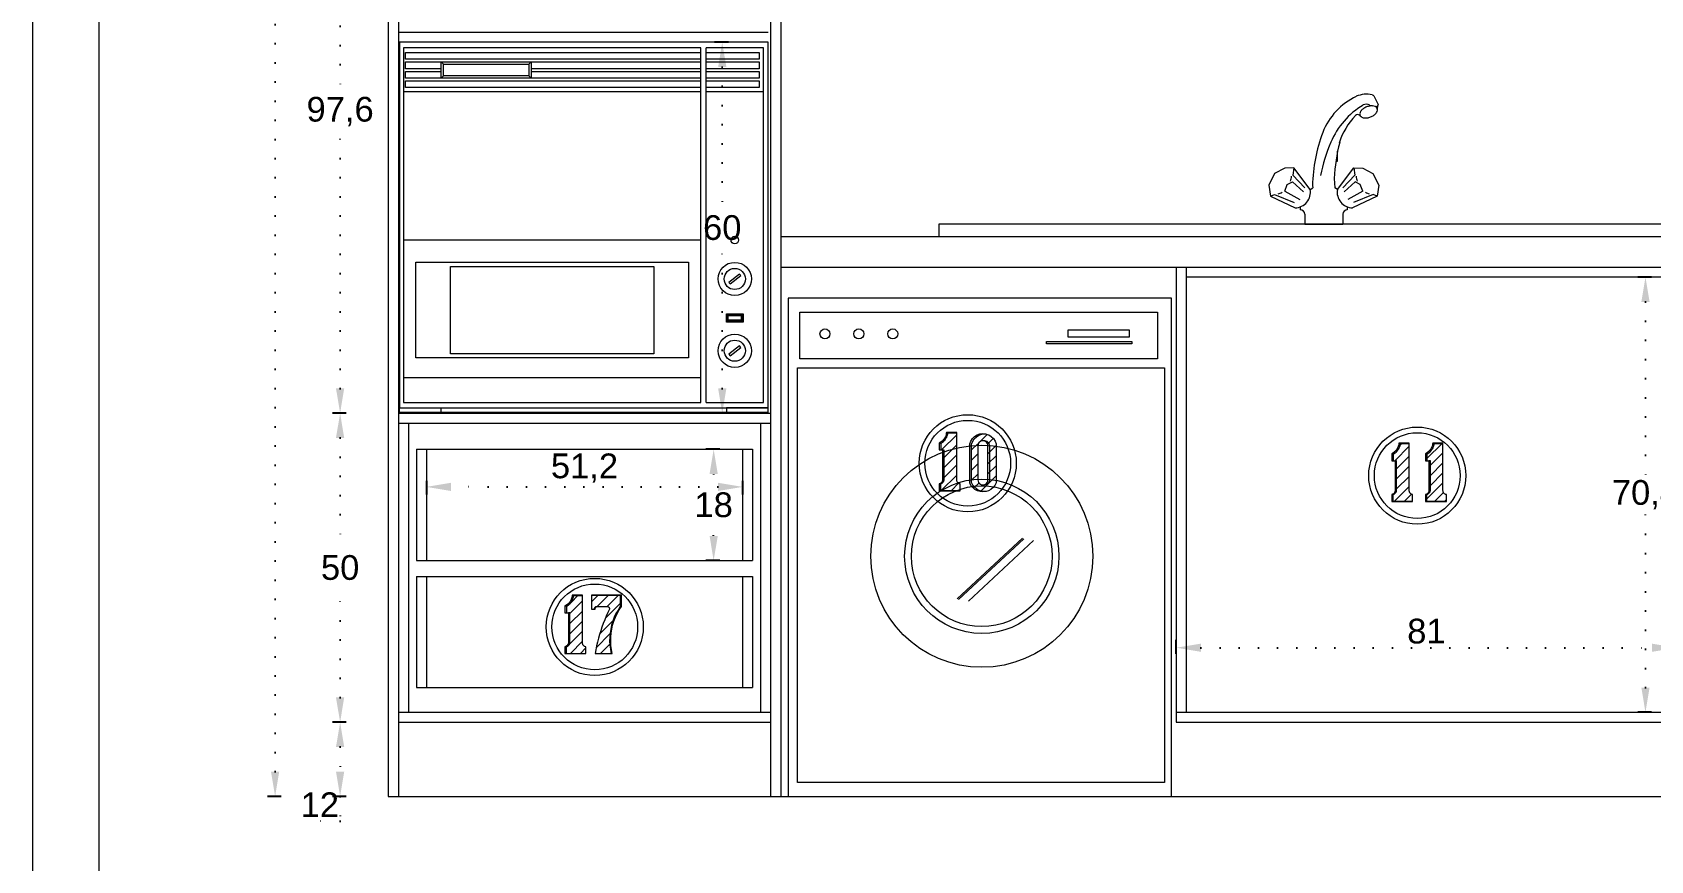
# Model space of a CAD drawing. Header units: inches. Extents: x 352 to 11605, y -941 to 2503.
# Drawn here: x 7624.1 to 7886.1, y 137.1 to 271.1 of the extents above; entities that cross this region are included whole.
import ezdxf

# ---------------------------------------------------------------- set-up
doc = ezdxf.new("R2010")
doc.units = ezdxf.units.IN
doc.header["$MEASUREMENT"] = 0
doc.linetypes.add('ACAD_ISO07W100', pattern=[3, 0, -3])
doc.layers.add('LAYER5', color=132, linetype='Continuous')
doc.styles.get("Standard").update_dxf_attribs({"font": 'arial.ttf'})
doc.dimstyles.new('ISO-25', dxfattribs={"dimtxt": 4, "dimasz": 4, "dimexe": 1.25, "dimexo": 0.625, "dimtad": 1, "dimtih": 1, "dimtoh": 1, "dimdec": 1, "dimtxsty": 'Standard', "dimcen": 2.5, "dimadec": 0, "dimazin": 0, "dimtfac": 1, "dimtdec": 1, "dimtmove": 0, "dimatfit": 3, "dimfxl": 1, "dimfxlon": 1, "dimarcsym": 0})
pattern_1 = [(45, (7188.9441, 747.2452), (-0.8148213, 0.8148213), [])]
pattern_2 = [(45, (7278.6672, 745.5633), (-0.8148213, 0.8148213), [])]
pattern_3 = [(45, (6984.063, 745.5312), (-0.8148213, 0.8148213), [])]

# ---------------------------------------------------------------- blocks, each defined once
blk = doc.blocks.new('*D214')
at = {"color": 0, "lineweight": -2, "transparency": 16777216}
for p, q in [((7886.25, 231.46), (7884, 231.46)), ((7886.25, 161.06), (7884, 161.06))]:
    blk.add_line(p, q, dxfattribs=at)
at = {"color": 0, "linetype": 'ACAD_ISO07W100', "lineweight": -2, "transparency": 16777216}
for p, q in [((7885.25, 227.46), (7885.25, 199.29)), ((7885.25, 165.06), (7885.25, 193.24))]:
    blk.add_line(p, q, dxfattribs=at)
at = {"color": 0, "transparency": 16777216}
for points in [[(7884.59, 227.46), (7885.92, 227.46), (7885.25, 231.46)], [(7884.59, 165.06), (7885.92, 165.06), (7885.25, 161.06)]]:
    blk.add_solid(points, dxfattribs=at)
at = {"layer": 'Defpoints', "color": 0, "transparency": 16777216}
for p in [(7885.25, 231.46), (7888.69, 231.46), (7890.29, 161.06)]:
    blk.add_point(p, dxfattribs=at)
at = {"color": 0, "lineweight": 20, "transparency": 16777216, "insert": (7885.25, 196.26), "char_height": 4, "attachment_point": 5}
blk.add_mtext('70,4', dxfattribs=at)
blk = doc.blocks.new('*D215')
at = {"color": 0, "lineweight": -2, "transparency": 16777216}
for p, q in [((7809.29, 170.51), (7809.29, 172.76)), ((7890.29, 170.51), (7890.29, 172.76))]:
    blk.add_line(p, q, dxfattribs=at)
at = {"color": 0, "linetype": 'ACAD_ISO07W100', "lineweight": -2, "transparency": 16777216}
blk.add_line((7813.29, 171.51), (7886.29, 171.51), dxfattribs=at)
at = {"color": 0, "transparency": 16777216}
for points in [[(7813.29, 172.17), (7813.29, 170.84), (7809.29, 171.51)], [(7886.29, 172.17), (7886.29, 170.84), (7890.29, 171.51)]]:
    blk.add_solid(points, dxfattribs=at)
at = {"layer": 'Defpoints', "color": 0, "transparency": 16777216}
for p in [(7890.29, 171.51), (7809.29, 159.46), (7890.29, 159.46)]:
    blk.add_point(p, dxfattribs=at)
at = {"color": 0, "lineweight": 20, "transparency": 16777216, "insert": (7849.79, 174.17), "char_height": 4, "attachment_point": 5}
blk.add_mtext('81', dxfattribs=at)
blk = doc.blocks.new('*D287')
at = {"color": 0, "lineweight": -2, "transparency": 16777216}
for p, q in [((7687.89, 198.53), (7687.89, 196.28)), ((7739.09, 198.53), (7739.09, 196.28))]:
    blk.add_line(p, q, dxfattribs=at)
at = {"color": 0, "linetype": 'ACAD_ISO07W100', "lineweight": -2, "transparency": 16777216}
blk.add_line((7735.09, 197.53), (7691.89, 197.53), dxfattribs=at)
at = {"color": 0, "transparency": 16777216}
for points in [[(7691.89, 198.2), (7691.89, 196.86), (7687.89, 197.53)], [(7735.09, 198.2), (7735.09, 196.86), (7739.09, 197.53)]]:
    blk.add_solid(points, dxfattribs=at)
at = {"layer": 'Defpoints', "color": 0, "transparency": 16777216}
for p in [(7687.89, 203.61), (7739.09, 203.61), (7687.89, 197.53)]:
    blk.add_point(p, dxfattribs=at)
at = {"color": 0, "lineweight": 20, "transparency": 16777216, "insert": (7713.49, 200.56), "char_height": 4, "attachment_point": 5}
blk.add_mtext('51,2', dxfattribs=at)
blk = doc.blocks.new('*D288')
at = {"color": 0, "lineweight": -2, "transparency": 16777216}
for p, q in [((7735.4, 203.61), (7733.15, 203.61)), ((7735.4, 185.61), (7733.15, 185.61))]:
    blk.add_line(p, q, dxfattribs=at)
at = {"color": 0, "linetype": 'ACAD_ISO07W100', "lineweight": -2, "transparency": 16777216}
for p, q in [((7734.4, 199.61), (7734.4, 197.28)), ((7734.4, 189.61), (7734.4, 191.94))]:
    blk.add_line(p, q, dxfattribs=at)
at = {"color": 0, "transparency": 16777216}
for points in [[(7733.74, 199.61), (7735.07, 199.61), (7734.4, 203.61)], [(7733.74, 189.61), (7735.07, 189.61), (7734.4, 185.61)]]:
    blk.add_solid(points, dxfattribs=at)
at = {"layer": 'Defpoints', "color": 0, "transparency": 16777216}
for p in [(7734.4, 203.61), (7739.09, 203.61), (7739.09, 185.61)]:
    blk.add_point(p, dxfattribs=at)
at = {"color": 0, "lineweight": 20, "transparency": 16777216, "insert": (7734.4, 194.61), "char_height": 4, "attachment_point": 5}
blk.add_mtext('18', dxfattribs=at)
blk = doc.blocks.new('*D321')
at = {"color": 0, "lineweight": -2, "transparency": 16777216}
for p, q in [((7664.41, 418.46), (7662.16, 418.46)), ((7664.41, 147.46), (7662.16, 147.46))]:
    blk.add_line(p, q, dxfattribs=at)
at = {"color": 0, "linetype": 'ACAD_ISO07W100', "lineweight": -2, "transparency": 16777216}
for p, q in [((7663.41, 414.46), (7663.41, 285.6)), ((7663.41, 151.46), (7663.41, 280.33))]:
    blk.add_line(p, q, dxfattribs=at)
at = {"color": 0, "transparency": 16777216}
for points in [[(7662.74, 414.46), (7664.07, 414.46), (7663.41, 418.46)], [(7662.74, 151.46), (7664.07, 151.46), (7663.41, 147.46)]]:
    blk.add_solid(points, dxfattribs=at)
at = {"layer": 'Defpoints', "color": 0, "transparency": 16777216}
for p in [(7663.41, 418.46), (7681.69, 418.46), (7681.69, 147.46)]:
    blk.add_point(p, dxfattribs=at)
at = {"color": 0, "lineweight": 20, "transparency": 16777216, "insert": (7663.41, 282.96), "char_height": 4, "attachment_point": 5}
blk.add_mtext('271', dxfattribs=at)
blk = doc.blocks.new('*D322')
at = {"color": 0, "lineweight": -2, "transparency": 16777216}
for p, q in [((7674.93, 307.06), (7672.68, 307.06)), ((7674.93, 209.46), (7672.68, 209.46))]:
    blk.add_line(p, q, dxfattribs=at)
at = {"color": 0, "linetype": 'ACAD_ISO07W100', "lineweight": -2, "transparency": 16777216}
for p, q in [((7673.93, 303.06), (7673.93, 261.29)), ((7673.93, 213.46), (7673.93, 255.24))]:
    blk.add_line(p, q, dxfattribs=at)
at = {"color": 0, "transparency": 16777216}
for points in [[(7673.26, 303.06), (7674.59, 303.06), (7673.93, 307.06)], [(7673.26, 213.46), (7674.59, 213.46), (7673.93, 209.46)]]:
    blk.add_solid(points, dxfattribs=at)
at = {"layer": 'Defpoints', "color": 0, "transparency": 16777216}
for p in [(7673.93, 307.06), (7683.39, 307.06), (7683.39, 209.46)]:
    blk.add_point(p, dxfattribs=at)
at = {"color": 0, "lineweight": 20, "transparency": 16777216, "insert": (7673.93, 258.26), "char_height": 4, "attachment_point": 5}
blk.add_mtext('97,6', dxfattribs=at)
blk = doc.blocks.new('*D323')
at = {"color": 0, "lineweight": -2, "transparency": 16777216}
for p, q in [((7674.93, 209.46), (7672.68, 209.46)), ((7674.93, 159.46), (7672.68, 159.46))]:
    blk.add_line(p, q, dxfattribs=at)
at = {"color": 0, "linetype": 'ACAD_ISO07W100', "lineweight": -2, "transparency": 16777216}
for p, q in [((7673.93, 205.46), (7673.93, 187.13)), ((7673.93, 163.46), (7673.93, 181.8))]:
    blk.add_line(p, q, dxfattribs=at)
at = {"color": 0, "transparency": 16777216}
for points in [[(7673.26, 205.46), (7674.59, 205.46), (7673.93, 209.46)], [(7673.26, 163.46), (7674.59, 163.46), (7673.93, 159.46)]]:
    blk.add_solid(points, dxfattribs=at)
at = {"layer": 'Defpoints', "color": 0, "transparency": 16777216}
for p in [(7683.39, 209.46), (7673.93, 159.46), (7683.39, 159.46)]:
    blk.add_point(p, dxfattribs=at)
at = {"color": 0, "lineweight": 20, "transparency": 16777216, "insert": (7673.93, 184.46), "char_height": 4, "attachment_point": 5}
blk.add_mtext('50', dxfattribs=at)
blk = doc.blocks.new('*D324')
at = {"color": 0, "lineweight": -2, "transparency": 16777216}
for p, q in [((7674.93, 159.46), (7672.68, 159.46)), ((7674.93, 147.46), (7672.68, 147.46))]:
    blk.add_line(p, q, dxfattribs=at)
at = {"color": 0, "linetype": 'ACAD_ISO07W100', "lineweight": -2, "transparency": 16777216}
for p, q in [((7673.93, 155.46), (7673.93, 151.46)), ((7673.93, 147.46), (7673.93, 143.46)), ((7673.93, 143.46), (7667.99, 143.46))]:
    blk.add_line(p, q, dxfattribs=at)
at = {"color": 0, "transparency": 16777216}
for points in [[(7673.26, 155.46), (7674.59, 155.46), (7673.93, 159.46)], [(7673.26, 151.46), (7674.59, 151.46), (7673.93, 147.46)]]:
    blk.add_solid(points, dxfattribs=at)
at = {"layer": 'Defpoints', "color": 0, "transparency": 16777216}
for p in [(7683.39, 159.46), (7673.93, 147.46), (7683.39, 147.46)]:
    blk.add_point(p, dxfattribs=at)
at = {"color": 0, "lineweight": 20, "transparency": 16777216, "insert": (7670.64, 146.1), "char_height": 4, "attachment_point": 5}
blk.add_mtext('12', dxfattribs=at)
blk = doc.blocks.new('*D455')
at = {"color": 0, "lineweight": -2, "transparency": 16777216}
for p, q in [((7736.79, 269.46), (7734.54, 269.46)), ((7736.79, 209.46), (7734.54, 209.46))]:
    blk.add_line(p, q, dxfattribs=at)
at = {"color": 0, "linetype": 'ACAD_ISO07W100', "lineweight": -2, "transparency": 16777216}
for p, q in [((7735.79, 265.46), (7735.79, 242.13)), ((7735.79, 213.46), (7735.79, 236.8))]:
    blk.add_line(p, q, dxfattribs=at)
at = {"color": 0, "transparency": 16777216}
for points in [[(7735.13, 265.46), (7736.46, 265.46), (7735.79, 269.46)], [(7735.13, 213.46), (7736.46, 213.46), (7735.79, 209.46)]]:
    blk.add_solid(points, dxfattribs=at)
at = {"layer": 'Defpoints', "color": 0, "transparency": 16777216}
for p in [(7743.24, 269.46), (7735.79, 209.46), (7743.39, 209.46)]:
    blk.add_point(p, dxfattribs=at)
at = {"color": 0, "lineweight": 20, "transparency": 16777216, "insert": (7735.79, 239.46), "char_height": 4, "attachment_point": 5}
blk.add_mtext('60', dxfattribs=at)

msp = doc.modelspace()

# ---------------------------------------------------------------- hatches: boundary and pattern name
at = {"lineweight": 20}
h = msp.add_hatch(dxfattribs=at)
h.set_pattern_fill('ANSI31', color=256, scale=9.218651)
h.set_pattern_definition(pattern_1)
h.paths.add_polyline_path([(7774.16, 198.05), (7774.09, 198.08), (7774.02, 198.12), (7773.96, 198.17), (7773.91, 198.23), (7773.86, 198.29), (7773.82, 198.35), (7773.79, 198.43), (7773.77, 198.5), (7773.75, 198.57), (7773.75, 198.65), (7773.75, 206.29), (7772.31, 206.29), (7772.29, 206.11), (7772.26, 205.94), (7772.21, 205.77), (7772.14, 205.6), (7772.06, 205.44), (7771.96, 205.28), (7771.86, 205.14), (7771.74, 205.01), (7771.61, 204.88), (7771.47, 204.77), (7771.32, 204.67), (7771.16, 204.59), (7771.16, 203.5), (7771.47, 203.5), (7771.71, 203.49), (7771.71, 198.68), (7771.7, 198.61), (7771.68, 198.54), (7771.65, 198.46), (7771.62, 198.4), (7771.58, 198.33), (7771.54, 198.27), (7771.48, 198.22), (7771.43, 198.17), (7771.37, 198.13), (7771.3, 198.09), (7771.23, 198.07), (7771.16, 198.05), (7771.16, 196.95), (7774.3, 196.95), (7774.3, 198.01), (7774.23, 198.03)])
h = msp.add_hatch(dxfattribs=at)
h.set_pattern_fill('ANSI31', color=256, scale=9.218651)
h.set_pattern_definition(pattern_1)
h.paths.add_polyline_path([(7776.17, 204.46), (7776.17, 198.23), (7776.37, 197.82), (7776.65, 197.46), (7777, 197.16), (7777.4, 196.94), (7777.83, 196.81), (7778.28, 196.76), (7778.53, 196.78), (7778.89, 196.9), (7779.29, 197.12), (7779.64, 197.42), (7779.92, 197.78), (7780.13, 198.2), (7780.13, 204.49), (7779.96, 204.94), (7779.69, 205.35), (7779.35, 205.68), (7778.93, 205.94), (7778.53, 206.08), (7778.28, 206.11), (7777.81, 206.05), (7777.35, 205.9), (7776.94, 205.64), (7776.6, 205.31), (7776.34, 204.91)])
h.paths.add_polyline_path([(7778.81, 198.26), (7778.11, 197.73), (7777.25, 198.08), (7777.17, 198.66), (7777.17, 204.57), (7777.87, 205.11), (7778.19, 204.98), (7778.56, 204.93), (7778.81, 204.32)], flags=16)
h = msp.add_hatch(dxfattribs=at)
h.set_pattern_fill('ANSI31', color=256, scale=9.218651)
h.set_pattern_definition(pattern_2)
h.paths.add_polyline_path([(7847.41, 196.32), (7847.35, 196.35), (7847.28, 196.4), (7847.22, 196.44), (7847.17, 196.5), (7847.12, 196.56), (7847.08, 196.63), (7847.05, 196.7), (7847.03, 196.77), (7847.01, 196.85), (7847.01, 196.92), (7847.01, 204.56), (7845.57, 204.56), (7845.55, 204.39), (7845.52, 204.21), (7845.46, 204.04), (7845.4, 203.87), (7845.32, 203.71), (7845.22, 203.56), (7845.12, 203.41), (7845, 203.28), (7844.87, 203.15), (7844.73, 203.04), (7844.58, 202.94), (7844.42, 202.86), (7844.42, 201.77), (7844.73, 201.77), (7844.97, 201.76), (7844.97, 196.95), (7844.96, 196.88), (7844.94, 196.81), (7844.91, 196.74), (7844.88, 196.67), (7844.84, 196.61), (7844.8, 196.55), (7844.74, 196.49), (7844.69, 196.44), (7844.63, 196.4), (7844.56, 196.37), (7844.49, 196.34), (7844.42, 196.32), (7844.42, 195.22), (7847.56, 195.22), (7847.56, 196.28), (7847.49, 196.3)])
h = msp.add_hatch(dxfattribs=at)
h.set_pattern_fill('ANSI31', color=256, scale=9.218651)
h.set_pattern_definition(pattern_2)
h.paths.add_polyline_path([(7852.88, 196.32), (7852.81, 196.35), (7852.74, 196.4), (7852.68, 196.44), (7852.63, 196.5), (7852.58, 196.56), (7852.54, 196.63), (7852.51, 196.7), (7852.49, 196.77), (7852.48, 196.85), (7852.47, 196.92), (7852.47, 204.56), (7851.04, 204.56), (7851.02, 204.39), (7850.98, 204.21), (7850.93, 204.04), (7850.86, 203.87), (7850.78, 203.71), (7850.69, 203.56), (7850.58, 203.41), (7850.46, 203.28), (7850.33, 203.15), (7850.19, 203.04), (7850.04, 202.94), (7849.88, 202.86), (7849.88, 201.77), (7850.19, 201.77), (7850.43, 201.76), (7850.43, 196.95), (7850.42, 196.88), (7850.4, 196.81), (7850.38, 196.74), (7850.35, 196.67), (7850.31, 196.61), (7850.26, 196.55), (7850.21, 196.49), (7850.15, 196.44), (7850.09, 196.4), (7850.02, 196.37), (7849.95, 196.34), (7849.88, 196.32), (7849.88, 195.22), (7853.03, 195.22), (7853.03, 196.28), (7852.95, 196.3)])
h = msp.add_hatch(dxfattribs=at)
h.set_pattern_fill('ANSI31', color=256, scale=9.218651)
h.set_pattern_definition(pattern_3)
h.paths.add_polyline_path([(7713.57, 171.7), (7713.5, 171.73), (7713.44, 171.77), (7713.38, 171.82), (7713.32, 171.88), (7713.28, 171.94), (7713.24, 172), (7713.21, 172.08), (7713.18, 172.15), (7713.17, 172.22), (7713.17, 172.3), (7713.17, 179.94), (7711.73, 179.94), (7711.71, 179.76), (7711.67, 179.59), (7711.62, 179.42), (7711.56, 179.25), (7711.48, 179.09), (7711.38, 178.93), (7711.27, 178.79), (7711.15, 178.66), (7711.02, 178.53), (7710.88, 178.42), (7710.73, 178.32), (7710.58, 178.24), (7710.58, 177.15), (7710.89, 177.15), (7711.13, 177.14), (7711.13, 172.33), (7711.12, 172.26), (7711.1, 172.18), (7711.07, 172.11), (7711.04, 172.05), (7711, 171.98), (7710.95, 171.92), (7710.9, 171.87), (7710.85, 171.82), (7710.78, 171.78), (7710.72, 171.74), (7710.65, 171.72), (7710.58, 171.7), (7710.58, 170.6), (7713.72, 170.6), (7713.72, 171.66), (7713.65, 171.67)])
h = msp.add_hatch(dxfattribs=at)
h.set_pattern_fill('ANSI31', color=256, scale=9.218651)
h.set_pattern_definition(pattern_3)
h.paths.add_polyline_path([(7717.63, 173.88), (7717.73, 174.53), (7717.88, 175.18), (7718.08, 175.81), (7718.31, 176.43), (7718.59, 177.02), (7718.92, 177.6), (7719.28, 178.16), (7719.28, 179.94), (7714.65, 179.94), (7714.65, 177.77), (7715.06, 177.77), (7715.06, 177.82), (7715.1, 177.93), (7715.16, 178.02), (7715.24, 178.09), (7715.34, 178.14), (7715.36, 178.14), (7715.31, 178.12), (7715.26, 178.1), (7715.22, 178.07), (7715.18, 178.03), (7715.14, 177.99), (7715.11, 177.95), (7715.09, 177.9), (7715.07, 177.85), (7715.06, 177.8), (7715.06, 177.77), (7715.2, 177.77), (7715.21, 177.85), (7715.24, 177.95), (7715.3, 178.04), (7715.38, 178.11), (7715.48, 178.16), (7715.56, 178.18), (7715.62, 178.18), (7717.17, 178.18), (7717.27, 178.16), (7717.37, 178.11), (7717.45, 178.04), (7717.51, 177.95), (7717.54, 177.85), (7717.55, 177.77), (7717.27, 177.19), (7717.01, 176.62), (7716.77, 176.03), (7716.53, 175.44), (7716.31, 174.84), (7716.11, 174.24), (7715.92, 173.64), (7715.75, 173.03), (7715.59, 172.41), (7715.44, 171.79), (7715.32, 171.17), (7715.21, 170.6), (7717.8, 170.6), (7717.68, 171.25), (7717.59, 171.9), (7717.56, 172.56), (7717.57, 173.22)])

# ---------------------------------------------------------------- linework, layer by layer
for p, q in [((7681.69, 418.46), (7681.69, 147.46)), ((7683.39, 418.06), (7683.39, 147.46)), ((7743.59, 418.06), (7743.59, 147.46)), ((7745.29, 418.06), (7745.29, 147.46)), ((7743.24, 271.06), (7683.39, 271.06)), ((7743.24, 269.46), (7683.39, 269.46)), ((7683.54, 269.46), (7683.54, 210.31)), ((7684.21, 268.58), (7684.21, 211.19)), ((7732.3, 268.58), (7684.21, 268.58)), ((7732.3, 211.19), (7732.3, 268.58)), ((7733.17, 211.19), (7733.17, 268.58)), ((7742.47, 268.58), (7733.17, 268.58)), ((7742.47, 211.19), (7742.47, 268.58)), ((7743.24, 210.31), (7743.24, 269.46)), ((7690.31, 266.28), (7690.66, 265.94)), ((7704.5, 265.94), (7704.85, 266.28)), ((7690.66, 264.01), (7690.31, 263.67)), ((7704.5, 264.01), (7704.85, 263.67)), ((7732.3, 261.46), (7684.21, 261.46)), ((7742.47, 261.46), (7733.17, 261.46)), ((7840.99, 260.98), (7841.19, 260.92)), ((7841.19, 260.92), (7841.26, 260.78)), ((7841.26, 260.78), (7841.97, 259.37)), ((7841.97, 259.37), (7841.95, 259.23)), ((7839.09, 257.55), (7838.95, 257.66)), ((7840.65, 259.31), (7841.06, 259.18)), ((7841.87, 259.14), (7841.65, 259)), ((7841.85, 258.66), (7841.95, 259.23)), ((7841.95, 259.23), (7841.87, 259.14)), ((7835.42, 255.37), (7835.42, 255.23)), ((7826.88, 249.09), (7825.22, 248.25)), ((7828.32, 249.13), (7826.88, 249.09)), ((7828.32, 249.13), (7828.16, 247.97)), ((7830.98, 245.65), (7828.32, 249.13)), ((7835.37, 245.65), (7838.03, 249.13)), ((7838.03, 249.13), (7838.19, 247.97)), ((7838.03, 249.13), (7839.47, 249.09)), ((7839.47, 249.09), (7841.13, 248.25)), ((7825.22, 248.25), (7824.27, 246.34)), ((7824.27, 246.34), (7824.53, 244.59)), ((7826.86, 245.4), (7827.27, 246.47)), ((7827.27, 246.47), (7828.09, 246.91)), ((7828.09, 246.91), (7829.9, 245.25)), ((7828.16, 247.97), (7830.11, 245.91)), ((7831.35, 246.3), (7831.39, 245.92)), ((7834.87, 247.43), (7834.96, 245.92)), ((7838.19, 247.97), (7836.24, 245.91)), ((7838.26, 246.91), (7836.46, 245.25)), ((7839.08, 246.47), (7838.26, 246.91)), ((7839.49, 245.4), (7839.08, 246.47)), ((7841.13, 248.25), (7842.08, 246.34)), ((7842.08, 246.34), (7841.82, 244.59)), ((7824.53, 244.59), (7825.2, 244.83)), ((7824.53, 244.59), (7828.55, 242.67)), ((7825.2, 244.83), (7828.36, 243.52)), ((7826.86, 245.4), (7829.3, 244.03)), ((7830.98, 245.65), (7831.39, 245.92)), ((7835.37, 245.65), (7834.96, 245.92)), ((7835.01, 245.89), (7835.01, 245.89)), ((7839.49, 245.4), (7837.05, 244.03)), ((7841.82, 244.59), (7837.8, 242.67)), ((7841.15, 244.83), (7837.99, 243.52)), ((7841.82, 244.59), (7841.15, 244.83)), ((7829.37, 242.73), (7829.37, 242.34)), ((7830.11, 241.66), (7830.11, 240.06)), ((7836.24, 241.66), (7836.24, 240.06)), ((7836.98, 242.73), (7836.98, 242.34)), ((7890.85, 240.06), (7770.85, 240.06)), ((7770.85, 240.06), (7770.85, 238.06)), ((7830.11, 240.06), (7836.24, 240.06)), ((7732.3, 237.44), (7684.21, 237.44)), ((7745.29, 238.06), (8021.19, 238.06)), ((7745.29, 233.06), (8021.19, 233.06)), ((7809.29, 233.06), (7809.29, 159.46)), ((7810.89, 233.06), (7810.89, 161.06)), ((7888.69, 231.46), (7810.89, 231.46)), ((7684.21, 215.22), (7732.3, 215.22)), ((7683.54, 210.31), (7743.24, 210.31)), ((7684.21, 211.19), (7732.3, 211.19)), ((7733.17, 211.19), (7742.47, 211.19)), ((7683.39, 209.46), (7743.59, 209.46)), ((7683.39, 207.86), (7743.59, 207.86)), ((7743.24, 209.56), (7683.54, 209.56)), ((7684.99, 207.86), (7684.99, 161.06)), ((7741.99, 207.86), (7741.99, 161.06)), ((7771.16, 204.59), (7771.16, 203.5)), ((7686.29, 203.61), (7740.69, 203.61)), ((7686.29, 203.61), (7686.29, 185.61)), ((7687.89, 203.61), (7687.89, 185.61)), ((7739.09, 203.61), (7739.09, 185.61)), ((7740.69, 203.61), (7740.69, 185.61)), ((7844.42, 202.86), (7844.42, 201.77)), ((7849.88, 202.86), (7849.88, 201.77)), ((7771.16, 196.95), (7774.3, 196.95)), ((7844.42, 195.22), (7847.56, 195.22)), ((7849.88, 195.22), (7853.03, 195.22)), ((7784.38, 189.25), (7773.82, 179.42)), ((7784.62, 189.13), (7774.06, 179.3)), ((7786.2, 188.88), (7775.64, 179.06)), ((7686.29, 185.61), (7740.69, 185.61)), ((7686.29, 183.05), (7740.69, 183.05)), ((7686.29, 183.05), (7686.29, 165.05)), ((7687.89, 183.05), (7687.89, 165.05)), ((7739.09, 183.05), (7739.09, 165.05)), ((7740.69, 183.05), (7740.69, 165.05)), ((7710.58, 178.24), (7710.58, 177.15)), ((7710.58, 170.6), (7713.72, 170.6)), ((7715.21, 170.6), (7717.8, 170.6)), ((7686.29, 165.05), (7740.69, 165.05)), ((7683.39, 161.06), (7743.59, 161.06)), ((7809.29, 161.06), (7890.29, 161.06)), ((7683.39, 159.46), (7743.59, 159.46)), ((7809.29, 159.46), (7890.29, 159.46)), ((7681.69, 147.46), (8036.19, 147.46))]:
    msp.add_line(p, q, dxfattribs=at)
for points in [[(7624.11, 486.39), (7624.11, -153.63), (8076.64, -153.63), (8076.64, 486.39)], [(7634.88, 475.61), (7634.88, -132.55), (8065.87, -132.55), (8065.87, 475.61)], [(7690.31, 266.28), (7704.85, 266.28), (7704.85, 263.67), (7690.31, 263.67)], [(7690.66, 265.94), (7704.5, 265.94), (7704.5, 264.01), (7690.66, 264.01)], [(7686.17, 233.87), (7730.34, 233.87), (7730.34, 218.39), (7686.17, 218.39)], [(7691.79, 233.21), (7724.72, 233.21), (7724.72, 219.04), (7691.79, 219.04)], [(7736.86, 230.62), (7737.05, 230.37), (7738.78, 231.71), (7738.59, 231.97)], [(7808.51, 228.06), (7746.47, 228.06), (7746.47, 147.46), (7808.51, 147.46)], [(7736.46, 225.55), (7739.18, 225.55), (7739.18, 224.19), (7736.46, 224.19)], [(7736.61, 225.4), (7739.03, 225.4), (7739.03, 224.34), (7736.61, 224.34)], [(7736.76, 225.25), (7738.88, 225.25), (7738.88, 224.49), (7736.76, 224.49)], [(7736.86, 219.01), (7737.05, 218.76), (7738.78, 220.1), (7738.59, 220.36)], [(7683.54, 210.31), (7690.21, 210.31), (7690.21, 209.46), (7683.54, 209.46)], [(7743.24, 210.31), (7736.47, 210.31), (7736.47, 209.46), (7743.24, 209.46)], [(7779.64, 197.42), (7779.29, 197.12), (7778.89, 196.9), (7778.53, 196.78), (7778.45, 196.76), (7777.99, 196.71), (7777.53, 196.76), (7777.09, 196.9), (7776.69, 197.12), (7776.34, 197.42), (7776.06, 197.78), (7775.86, 198.2), (7775.86, 204.49), (7776.03, 204.94), (7776.29, 205.35), (7776.64, 205.68), (7777.05, 205.94), (7777.51, 206.1), (7777.99, 206.15), (7778.47, 206.1), (7778.53, 206.08), (7778.93, 205.94), (7779.35, 205.68), (7779.69, 205.35), (7779.96, 204.94), (7780.13, 204.49), (7780.13, 198.2), (7779.92, 197.78)]]:
    msp.add_lwpolyline(points, close=True, dxfattribs=at)
for points in [[(7684.5, 267.81), (7732.3, 267.81)], [(7732.3, 266.72), (7684.5, 266.72), (7684.5, 267.81)], [(7733.17, 267.81), (7741.75, 267.81), (7741.75, 266.72), (7733.17, 266.72)], [(7690.31, 265.19), (7684.5, 265.19), (7684.5, 266.28)], [(7684.5, 266.28), (7690.31, 266.28)], [(7684.5, 264.76), (7690.31, 264.76)], [(7690.31, 263.67), (7684.5, 263.67), (7684.5, 264.76)], [(7704.85, 266.28), (7732.3, 266.28)], [(7732.3, 265.19), (7704.85, 265.19)], [(7704.85, 264.76), (7732.3, 264.76)], [(7733.17, 266.28), (7741.75, 266.28), (7741.75, 265.19), (7733.17, 265.19)], [(7733.17, 264.76), (7741.75, 264.76), (7741.75, 263.67), (7733.17, 263.67)], [(7684.5, 263.23), (7732.3, 263.23)], [(7732.3, 262.14), (7684.5, 262.14), (7684.5, 263.23)], [(7732.3, 263.67), (7704.85, 263.67)], [(7733.17, 263.23), (7741.75, 263.23), (7741.75, 262.14), (7733.17, 262.14)], [(7835.13, 250.23), (7835.42, 250.23), (7835.42, 251.87)], [(7770.92, 196.9), (7774.3, 196.9), (7774.3, 196.95), (7774.3, 198.01), (7774.23, 198.03), (7774.16, 198.05), (7774.09, 198.08), (7774.02, 198.12), (7773.96, 198.17), (7773.91, 198.23), (7773.86, 198.29), (7773.82, 198.35), (7773.79, 198.43), (7773.77, 198.5), (7773.75, 198.57), (7773.75, 198.65), (7773.75, 206.29), (7773.75, 206.34), (7772.08, 206.34), (7772.06, 206.16), (7772.02, 205.98), (7771.97, 205.81), (7771.91, 205.64), (7771.82, 205.47), (7771.73, 205.32), (7771.62, 205.17), (7771.5, 205.04), (7771.37, 204.91), (7771.23, 204.8), (7771.07, 204.7), (7770.92, 204.61), (7770.92, 203.5), (7771.16, 203.5), (7771.47, 203.5), (7771.47, 198.65), (7771.46, 198.58), (7771.44, 198.5), (7771.42, 198.43), (7771.38, 198.36), (7771.34, 198.3), (7771.3, 198.24), (7771.25, 198.19), (7771.19, 198.14), (7771.12, 198.09), (7771.06, 198.06), (7770.99, 198.03), (7770.92, 198.01), (7770.92, 196.9), (7771.16, 196.95), (7771.16, 198.05), (7771.23, 198.07), (7771.3, 198.09), (7771.37, 198.13), (7771.43, 198.17), (7771.48, 198.22), (7771.54, 198.27), (7771.58, 198.33), (7771.62, 198.4), (7771.65, 198.46), (7771.68, 198.54), (7771.7, 198.61), (7771.71, 198.68), (7771.71, 203.49), (7771.47, 203.5)], [(7770.92, 204.61), (7771.16, 204.59), (7771.32, 204.67), (7771.47, 204.77), (7771.61, 204.88), (7771.74, 205.01), (7771.86, 205.14), (7771.96, 205.28), (7772.06, 205.44), (7772.14, 205.6), (7772.21, 205.77), (7772.26, 205.94), (7772.29, 206.11), (7772.31, 206.29)], [(7772.08, 206.34), (7772.31, 206.29), (7773.75, 206.29)], [(7778.53, 196.78), (7778.28, 196.76), (7777.83, 196.81), (7777.4, 196.94), (7777, 197.16), (7776.65, 197.46), (7776.37, 197.82), (7776.17, 198.23), (7776.17, 204.46), (7776.34, 204.91), (7776.6, 205.31), (7776.94, 205.64), (7777.35, 205.9), (7777.81, 206.05), (7778.28, 206.11), (7778.53, 206.08)], [(7778.28, 197.87), (7778.49, 197.9), (7778.69, 197.98), (7778.86, 198.11), (7778.99, 198.28), (7779.07, 198.47), (7779.1, 198.68), (7779.1, 204.15), (7779.07, 204.36), (7778.99, 204.56), (7778.86, 204.73), (7778.69, 204.86), (7778.49, 204.94), (7778.28, 204.97), (7777.99, 205), (7777.78, 204.97), (7777.58, 204.89), (7777.41, 204.76), (7777.28, 204.59), (7777.2, 204.39), (7777.17, 204.18), (7777.17, 198.66)], [(7777.17, 198.66), (7777.2, 198.44), (7777.28, 198.25), (7777.41, 198.08), (7777.58, 197.95), (7777.78, 197.86), (7777.99, 197.84), (7778.2, 197.86), (7778.4, 197.95), (7778.57, 198.08), (7778.7, 198.25), (7778.78, 198.44), (7778.81, 198.66), (7778.81, 204.18), (7778.78, 204.39), (7778.7, 204.59), (7778.57, 204.76), (7778.4, 204.89), (7778.2, 204.97), (7777.99, 205)], [(7844.17, 195.17), (7847.56, 195.17), (7847.56, 195.22), (7847.56, 196.28), (7847.49, 196.3), (7847.41, 196.32), (7847.35, 196.35), (7847.28, 196.4), (7847.22, 196.44), (7847.17, 196.5), (7847.12, 196.56), (7847.08, 196.63), (7847.05, 196.7), (7847.03, 196.77), (7847.01, 196.85), (7847.01, 196.92), (7847.01, 204.56), (7847.01, 204.61), (7845.34, 204.61), (7845.32, 204.43), (7845.28, 204.25), (7845.23, 204.08), (7845.17, 203.91), (7845.08, 203.75), (7844.99, 203.59), (7844.88, 203.45), (7844.76, 203.31), (7844.63, 203.18), (7844.49, 203.07), (7844.33, 202.97), (7844.17, 202.89), (7844.17, 201.77), (7844.42, 201.77), (7844.73, 201.77), (7844.73, 196.92), (7844.72, 196.85), (7844.7, 196.77), (7844.68, 196.7), (7844.64, 196.64), (7844.6, 196.57), (7844.56, 196.51), (7844.5, 196.46), (7844.45, 196.41), (7844.38, 196.37), (7844.32, 196.33), (7844.25, 196.3), (7844.17, 196.28), (7844.17, 195.17), (7844.42, 195.22), (7844.42, 196.32), (7844.49, 196.34), (7844.56, 196.37), (7844.63, 196.4), (7844.69, 196.44), (7844.74, 196.49), (7844.8, 196.55), (7844.84, 196.61), (7844.88, 196.67), (7844.91, 196.74), (7844.94, 196.81), (7844.96, 196.88), (7844.97, 196.95), (7844.97, 201.76), (7844.73, 201.77)], [(7844.17, 202.89), (7844.42, 202.86), (7844.58, 202.94), (7844.73, 203.04), (7844.87, 203.15), (7845, 203.28), (7845.12, 203.41), (7845.22, 203.56), (7845.32, 203.71), (7845.4, 203.87), (7845.46, 204.04), (7845.52, 204.21), (7845.55, 204.39), (7845.57, 204.56)], [(7845.34, 204.61), (7845.57, 204.56), (7847.01, 204.56)], [(7849.64, 195.17), (7853.03, 195.17), (7853.03, 195.22), (7853.03, 196.28), (7852.95, 196.3), (7852.88, 196.32), (7852.81, 196.35), (7852.74, 196.4), (7852.68, 196.44), (7852.63, 196.5), (7852.58, 196.56), (7852.54, 196.63), (7852.51, 196.7), (7852.49, 196.77), (7852.48, 196.85), (7852.47, 196.92), (7852.47, 204.56), (7852.47, 204.61), (7850.81, 204.61), (7850.79, 204.43), (7850.75, 204.25), (7850.7, 204.08), (7850.63, 203.91), (7850.55, 203.75), (7850.45, 203.59), (7850.34, 203.45), (7850.22, 203.31), (7850.09, 203.18), (7849.95, 203.07), (7849.8, 202.97), (7849.64, 202.89), (7849.64, 201.77), (7849.88, 201.77), (7850.19, 201.77), (7850.19, 196.92), (7850.18, 196.85), (7850.17, 196.77), (7850.14, 196.7), (7850.11, 196.64), (7850.07, 196.57), (7850.02, 196.51), (7849.97, 196.46), (7849.91, 196.41), (7849.85, 196.37), (7849.78, 196.33), (7849.71, 196.3), (7849.64, 196.28), (7849.64, 195.17), (7849.88, 195.22), (7849.88, 196.32), (7849.95, 196.34), (7850.02, 196.37), (7850.09, 196.4), (7850.15, 196.44), (7850.21, 196.49), (7850.26, 196.55), (7850.31, 196.61), (7850.35, 196.67), (7850.38, 196.74), (7850.4, 196.81), (7850.42, 196.88), (7850.43, 196.95), (7850.43, 201.76), (7850.19, 201.77)], [(7849.64, 202.89), (7849.88, 202.86), (7850.04, 202.94), (7850.19, 203.04), (7850.33, 203.15), (7850.46, 203.28), (7850.58, 203.41), (7850.69, 203.56), (7850.78, 203.71), (7850.86, 203.87), (7850.93, 204.04), (7850.98, 204.21), (7851.02, 204.39), (7851.04, 204.56)], [(7850.81, 204.61), (7851.04, 204.56), (7852.47, 204.56)], [(7710.33, 170.55), (7713.72, 170.55), (7713.72, 170.6), (7713.72, 171.66), (7713.65, 171.67), (7713.57, 171.7), (7713.5, 171.73), (7713.44, 171.77), (7713.38, 171.82), (7713.32, 171.88), (7713.28, 171.94), (7713.24, 172), (7713.21, 172.08), (7713.18, 172.15), (7713.17, 172.22), (7713.17, 172.3), (7713.17, 179.94), (7713.17, 179.99), (7711.5, 179.99), (7711.48, 179.81), (7711.44, 179.63), (7711.39, 179.45), (7711.32, 179.29), (7711.24, 179.12), (7711.15, 178.97), (7711.04, 178.82), (7710.92, 178.69), (7710.79, 178.56), (7710.64, 178.45), (7710.49, 178.35), (7710.33, 178.26), (7710.33, 177.15), (7710.58, 177.15), (7710.89, 177.15), (7710.89, 172.3), (7710.88, 172.23), (7710.86, 172.15), (7710.83, 172.08), (7710.8, 172.01), (7710.76, 171.95), (7710.72, 171.89), (7710.66, 171.84), (7710.6, 171.79), (7710.54, 171.74), (7710.48, 171.71), (7710.41, 171.68), (7710.33, 171.66), (7710.33, 170.55), (7710.58, 170.6), (7710.58, 171.7), (7710.65, 171.72), (7710.72, 171.74), (7710.78, 171.78), (7710.85, 171.82), (7710.9, 171.87), (7710.95, 171.92), (7711, 171.98), (7711.04, 172.05), (7711.07, 172.11), (7711.1, 172.18), (7711.12, 172.26), (7711.13, 172.33), (7711.13, 177.14), (7710.89, 177.15)], [(7710.33, 178.26), (7710.58, 178.24), (7710.73, 178.32), (7710.88, 178.42), (7711.02, 178.53), (7711.15, 178.66), (7711.27, 178.79), (7711.38, 178.93), (7711.48, 179.09), (7711.56, 179.25), (7711.62, 179.42), (7711.67, 179.59), (7711.71, 179.76), (7711.73, 179.94)], [(7711.5, 179.99), (7711.73, 179.94), (7713.17, 179.94)], [(7719.47, 179.99), (7719.28, 179.94), (7714.65, 179.94)], [(7719.28, 179.94), (7719.28, 178.16), (7718.92, 177.6), (7718.59, 177.02), (7718.31, 176.43), (7718.08, 175.81), (7717.88, 175.18), (7717.73, 174.53), (7717.63, 173.88), (7717.57, 173.22), (7717.56, 172.56), (7717.59, 171.9), (7717.68, 171.25), (7717.8, 170.6), (7717.98, 170.55), (7717.85, 171.2), (7717.76, 171.87), (7717.73, 172.53), (7717.74, 173.2), (7717.8, 173.87), (7717.9, 174.53), (7718.05, 175.18), (7718.25, 175.81), (7718.49, 176.44), (7718.77, 177.04), (7719.1, 177.62), (7719.47, 178.18), (7719.47, 179.99), (7714.65, 179.99), (7714.65, 179.94), (7714.65, 177.77), (7715.06, 177.77), (7715.2, 177.77), (7715.2, 177.82), (7715.22, 177.87), (7715.23, 177.93), (7715.26, 177.97), (7715.29, 178.02), (7715.32, 178.06), (7715.36, 178.1), (7715.41, 178.13), (7715.46, 178.15), (7715.51, 178.17), (7715.56, 178.18), (7715.62, 178.18), (7717.14, 178.18), (7717.19, 178.18), (7717.25, 178.17), (7717.3, 178.15), (7717.35, 178.13), (7717.39, 178.1), (7717.43, 178.06), (7717.47, 178.02), (7717.5, 177.97), (7717.52, 177.92), (7717.54, 177.87), (7717.55, 177.82), (7717.55, 177.77), (7717.27, 177.19), (7717.01, 176.62), (7716.77, 176.03), (7716.53, 175.44), (7716.31, 174.84), (7716.11, 174.24), (7715.92, 173.64), (7715.75, 173.03), (7715.59, 172.41), (7715.44, 171.79), (7715.32, 171.17), (7715.21, 170.6), (7715.2, 170.55), (7717.98, 170.55)], [(7715.42, 178.15), (7715.36, 178.14), (7715.31, 178.12), (7715.26, 178.1), (7715.22, 178.07), (7715.18, 178.03), (7715.14, 177.99), (7715.11, 177.95), (7715.09, 177.9), (7715.07, 177.85), (7715.06, 177.8), (7715.06, 177.77)]]:
    msp.add_lwpolyline(points, dxfattribs=at)
for centre, radius in [((7737.82, 237.47), 0.607), ((7737.82, 231.17), 2.69), ((7737.82, 231.17), 1.71), ((7737.82, 219.56), 2.69), ((7737.82, 219.56), 1.71), ((7775.53, 201.35), 7.86), ((7775.53, 201.35), 6.94), ((7848.31, 199.35), 7.86), ((7848.31, 199.35), 6.94), ((7777.81, 186.31), 17.97), ((7777.81, 186.31), 12.49), ((7777.81, 186.31), 11.39), ((7715.15, 174.87), 7.86), ((7715.15, 174.87), 6.94)]:
    msp.add_circle(centre, radius, dxfattribs=at)
for centre, radius, start, end in [((7843.19, 250.86), 10.94, 115.7681, 158.5997), ((7840.13, 256.79), 4.28, 78.3342, 113.2811), ((7840.09, 258.13), 1.31, 64.7553, 114.5981), ((7845.99, 248.44), 12.63, 120.6367, 157.4521), ((7846.19, 249.87), 11.04, 135.5293, 162.655), ((7838.66, 257.28), 0.48, 52.312, 136.2835), ((7839.85, 257.81), 0.854, 145.5473, 172.9316), ((7839.53, 257.85), 0.53, 173.5941, 211.3768), ((7839.63, 257.93), 0.657, 213.0014, 245.6946), ((7840.45, 257.41), 1.58, 127.9453, 146.0858), ((7839.87, 258.45), 1.23, 245.3696, 266.8149), ((7840.92, 256.83), 2.32, 114.3164, 128.3315), ((7839.93, 259.25), 2.03, 266.3346, 281.6443), ((7841.02, 256.65), 2.53, 101.3481, 114.5785), ((7839.84, 259.74), 2.53, 281.3481, 294.5785), ((7840.93, 257.14), 2.03, 86.3346, 101.6443), ((7839.94, 259.56), 2.32, 294.3164, 308.3315), ((7840.99, 257.94), 1.23, 65.3696, 86.8149), ((7840.41, 258.98), 1.58, 307.9453, 326.0858), ((7841.24, 258.46), 0.657, 33.0014, 65.6946), ((7841.01, 258.58), 0.854, 325.5473, 352.9316), ((7841.33, 258.54), 0.53, 347.2187, 31.3768), ((7841.33, 258.54), 0.53, 353.5941, 12.7813), ((7857.06, 245.77), 25.71, 159.3069, 178.813), ((7858.26, 242.93), 26.09, 156.6019, 169.005), ((7861.2, 246.45), 26.34, 164.9967, 177.8573), ((7824.36, 248.19), 3.63, 340.9808, 353.7866), ((7842, 248.19), 3.63, 186.2131, 199.0188), ((7824.99, 247.61), 2.81, 286.933, 300.5329), ((7828.46, 245.21), 2.55, 271.8601, 9.8381), ((7837.89, 245.21), 2.55, 170.1616, 268.1398), ((7841.36, 247.61), 2.81, 239.4669, 253.067), ((7829.33, 241.55), 0.792, 8.1815, 86.8749), ((7837.03, 241.55), 0.792, 93.1251, 171.8185)]:
    msp.add_arc(centre, radius, start, end, dxfattribs=at)
at = {"layer": 'LAYER5', "lineweight": 20}
for points in [[(7748.35, 218.27), (7748.35, 225.8), (7806.25, 225.8), (7806.25, 218.27)], [(7791.82, 222.95), (7801.68, 222.95), (7801.68, 221.74), (7791.82, 221.74)], [(7802.09, 221.06), (7802.09, 220.66), (7788.31, 220.66), (7788.31, 221.06)], [(7747.97, 216.77), (7807.38, 216.77), (7807.38, 149.72), (7747.97, 149.72)]]:
    msp.add_lwpolyline(points, close=True, dxfattribs=at)
for centre in [(7752.42, 222.28), (7757.91, 222.28), (7763.4, 222.28)]:
    msp.add_circle(centre, 0.81, dxfattribs=at)

# ---------------------------------------------------------------- dimensions: what is measured, and where the dimension line sits
at = {"lineweight": 20}
for base, p1, p2, angle, picture, middle in [((7663.41, 418.46), (7681.69, 147.46), (7681.69, 418.46), 270, '*D321', (7663.41, 282.96)), ((7735.79, 209.46), (7743.24, 269.46), (7743.39, 209.46), 90, '*D455', (7735.79, 239.46)), ((7885.25, 231.46), (7890.29, 161.06), (7888.69, 231.46), 270, '*D214', (7885.25, 196.26)), ((7673.93, 159.46), (7683.39, 209.46), (7683.39, 159.46), 90, '*D323', (7673.93, 184.46)), ((7734.4, 203.61), (7739.09, 185.61), (7739.09, 203.61), 270, '*D288', (7734.4, 194.61)), ((7673.93, 147.46), (7683.39, 159.46), (7683.39, 147.46), 90, '*D324', (7670.64, 146.1))]:
    dim = msp.add_linear_dim(base=base, p1=p1, p2=p2, angle=angle, dimstyle='ISO-25', dxfattribs=at)
    dim.commit()
    dim.dimension.update_dxf_attribs({"geometry": picture, "text_midpoint": middle})
dim = msp.add_linear_dim(base=(7673.93, 307.06), p1=(7683.39, 209.46), p2=(7683.39, 307.06), angle=90, dimstyle='ISO-25', dxfattribs=at)
dim.commit()
dim.dimension.update_dxf_attribs({"geometry": '*D322', "text_midpoint": (7673.93, 258.26), "dimtype": 160})
for base, p1, p2, picture, middle in [((7687.89, 197.53), (7739.09, 203.61), (7687.89, 203.61), '*D287', (7713.49, 200.56)), ((7890.29, 171.51), (7809.29, 159.46), (7890.29, 159.46), '*D215', (7849.79, 174.17))]:
    dim = msp.add_linear_dim(base=base, p1=p1, p2=p2, dimstyle='ISO-25', dxfattribs=at)
    dim.commit()
    dim.dimension.update_dxf_attribs({"geometry": picture, "text_midpoint": middle})

doc.saveas('drawing.dxf')
